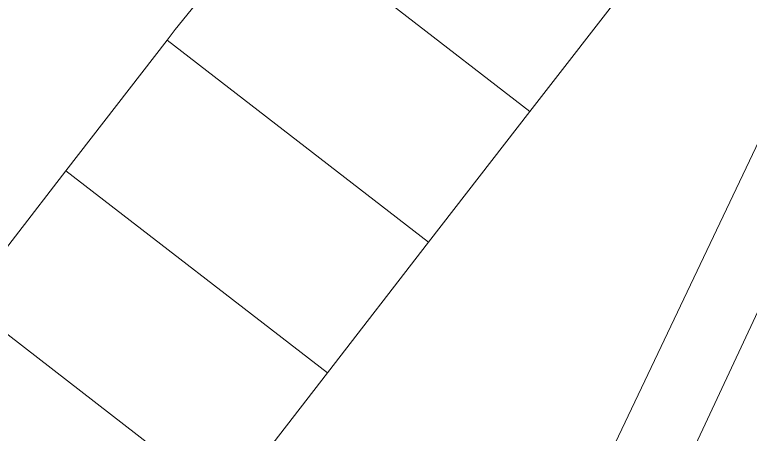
# Model space of a CAD drawing. Header units: metres. Extents: x 0 to 105485, y 0 to 425721.
# Drawn here: x 104765.92 to 104775.92, y 425254.3 to 425260 of the extents above; entities that cross this region are included whole.
import ezdxf

# ---------------------------------------------------------------- set-up
doc = ezdxf.new("R2010")
doc.units = ezdxf.units.M
doc.header["$MEASUREMENT"] = 0
doc.layers.add('B-XX-BV-GELEIDECONSTRUCTIE-G', color=210, linetype='Continuous', lineweight=18)
doc.layers.add('B-XX-VH-OPENVERHARDING-G', color=90, linetype='Continuous', lineweight=18)

msp = doc.modelspace()

# ---------------------------------------------------------------- linework, layer by layer
at = {"layer": 'B-XX-BV-GELEIDECONSTRUCTIE-G', "color": 0, "ltscale": 0.5, "true_color": 0x808080}
msp.add_polyline3d([(104764.428, 425255.06, 3.936), (104765.235, 425256.103, 3.94), (104766.612, 425257.882, 3.971), (104767.988, 425259.66, 3.966), (104768.097, 425259.801, 3.966)], dxfattribs=at)
at = {"layer": 'B-XX-VH-OPENVERHARDING-G', "ltscale": 0.5}
for points in [[(104796.221, 425276.321), (104795.839, 425275.377), (104795.364, 425274.475), (104794.876, 425273.728), (104794.241, 425272.932), (104793.622, 425272.29), (104792.95, 425271.704), (104792.334, 425271.251), (104791.047, 425270.42), (104781.896, 425264.299), (104780.624, 425263.481), (104779.904, 425262.963), (104779, 425262.203), (104778.164, 425261.368), (104777.405, 425260.464), (104776.647, 425259.372), (104776.04, 425258.292), (104773.415, 425252.775), (104766.304, 425237.828), (104759.414, 425223.555)], [(104759.414, 425223.555), (104766.304, 425237.828), (104773.415, 425252.775), (104776.04, 425258.292), (104776.647, 425259.372), (104777.405, 425260.464), (104778.164, 425261.368), (104779, 425262.203), (104779.904, 425262.963), (104780.624, 425263.481), (104781.896, 425264.299), (104791.047, 425270.42), (104792.334, 425271.251), (104792.95, 425271.704), (104793.622, 425272.29), (104794.241, 425272.932), (104794.876, 425273.728), (104795.364, 425274.475), (104795.839, 425275.377), (104796.221, 425276.321)], [(104777.649, 425275.934), (104774.582, 425272.003), (104773.347, 425270.181), (104775.1, 425268.811), (104774.898, 425268.551), (104778.435, 425265.813), (104777.052, 425264.027), (104775.675, 425262.247), (104774.298, 425260.467), (104772.921, 425258.688), (104771.544, 425256.909), (104770.168, 425255.13), (104768.791, 425253.351), (104765.235, 425256.103), (104764.428, 425255.06), (104761.844, 425257.15), (104760.15, 425256.296), (104759.656, 425254.604), (104759.891, 425254.304), (104759.529, 425253.831)], [(104796.588, 425274.632), (104796.133, 425273.819), (104795.611, 425273.046), (104795.026, 425272.32), (104794.383, 425271.646), (104793.685, 425271.029), (104792.86, 425270.42), (104780.735, 425262.355), (104779.836, 425261.622), (104778.907, 425260.707), (104778.161, 425259.819), (104777.495, 425258.87), (104776.805, 425257.645), (104774.03, 425251.707), (104767.203, 425237.395), (104760.27, 425223.114)], [(104760.27, 425223.114), (104767.203, 425237.395), (104774.03, 425251.707), (104776.805, 425257.645), (104777.495, 425258.87), (104778.161, 425259.819), (104778.907, 425260.707), (104779.836, 425261.622), (104780.735, 425262.355), (104792.86, 425270.42), (104793.685, 425271.029), (104794.383, 425271.646), (104795.026, 425272.32), (104795.611, 425273.046), (104796.133, 425273.819), (104796.588, 425274.632)]]:
    msp.add_lwpolyline(points, dxfattribs=at)
for points in [[(104770.764, 425263.204), (104771.137, 425263.681), (104771.408, 425264.06), (104772.131, 425264.99), (104773.51, 425266.765), (104774.898, 425268.551), (104775.1, 425268.811), (104773.347, 425270.181), (104763.239, 425257.337), (104761.844, 425257.15), (104764.428, 425255.06), (104765.235, 425256.103), (104766.612, 425257.882), (104767.988, 425259.66), (104768.097, 425259.801), (104768.372, 425260.144), (104769.378, 425261.431)], [(104770.764, 425263.204), (104769.378, 425261.431), (104772.921, 425258.688), (104774.298, 425260.467)], [(104769.378, 425261.431), (104768.372, 425260.144), (104768.097, 425259.801), (104767.988, 425259.66), (104771.544, 425256.909), (104772.921, 425258.688)], [(104767.988, 425259.66), (104766.612, 425257.882), (104770.168, 425255.13), (104771.544, 425256.909)], [(104770.168, 425255.13), (104766.612, 425257.882), (104765.235, 425256.103), (104768.791, 425253.351)]]:
    msp.add_lwpolyline(points, close=True, dxfattribs=at)

doc.saveas('drawing.dxf')
